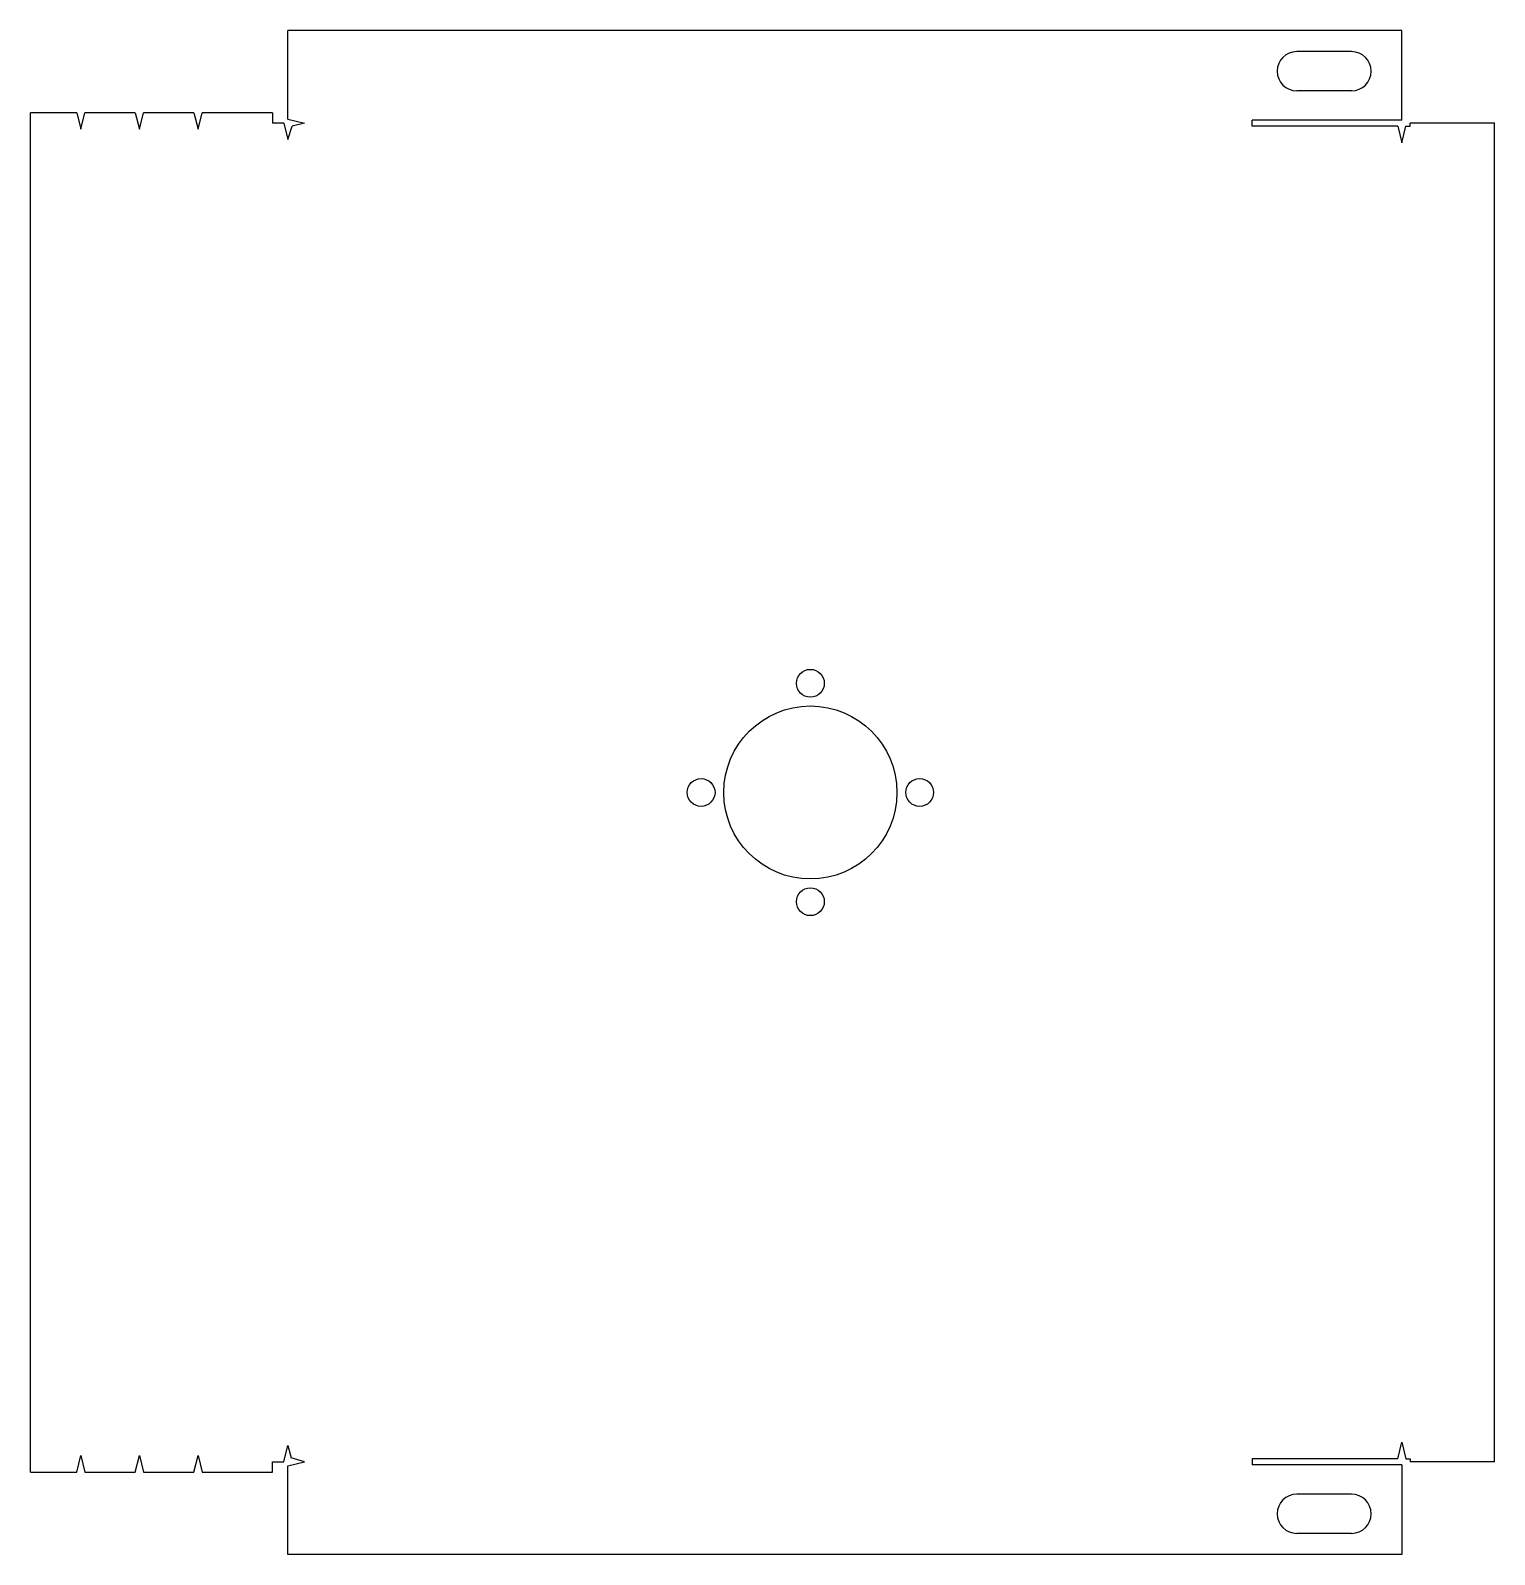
# Model space of a CAD drawing. Extents: x 1378 to 2088, y 16 to 756.
import ezdxf

# ---------------------------------------------------------------- set-up
doc = ezdxf.new("R2010")
doc.units = 0
doc.layers.get('0').update_dxf_attribs({"linetype": 'CONTINUOUS'})

msp = doc.modelspace()

# ---------------------------------------------------------------- linework, layer by layer
for p, q in [((1502.61, 712.75), (1502.61, 755.75)), ((2043.29, 755.75), (1502.61, 755.75)), ((2043.29, 712.25), (2043.29, 755.75)), ((2018.9, 745.48), (1992.29, 745.48)), ((2018.9, 726.48), (1992.29, 726.48)), ((1377.63, 55.75), (1377.63, 715.75)), ((1400.07, 715.75), (1377.63, 715.75)), ((1400.07, 715.75), (1402.07, 707.75)), ((1402.07, 707.75), (1404.07, 715.75)), ((1428.52, 715.75), (1404.07, 715.75)), ((1428.52, 715.75), (1430.52, 707.75)), ((1430.52, 707.75), (1432.52, 715.75)), ((1456.98, 715.75), (1432.52, 715.75)), ((1456.98, 715.75), (1458.98, 707.75)), ((1458.98, 707.75), (1460.98, 715.75)), ((1495.16, 715.75), (1460.98, 715.75)), ((1495.16, 715.75), (1495.16, 710.75)), ((1500.61, 710.75), (1495.16, 710.75)), ((1500.61, 710.75), (1502.61, 702.75)), ((1502.61, 712.75), (1510.61, 710.75)), ((1510.61, 710.75), (1504.61, 709.25)), ((2043.29, 712.25), (1970.57, 712.25)), ((1970.57, 709.25), (1970.57, 712.25)), ((2088.29, 710.75), (2047.29, 710.75)), ((2047.29, 709.25), (2047.29, 710.75)), ((2088.29, 60.75), (2088.29, 710.75)), ((1502.61, 702.75), (1504.61, 709.25)), ((2041.29, 709.25), (1970.57, 709.25)), ((2041.29, 709.25), (2043.29, 701.25)), ((2043.29, 701.25), (2045.29, 709.25)), ((2045.29, 709.25), (2047.29, 709.25)), ((1500.61, 60.75), (1502.61, 68.75)), ((1502.61, 68.75), (1504.11, 62.75)), ((2041.29, 62.25), (2043.29, 70.25)), ((2043.29, 70.25), (2045.29, 62.25)), ((1400.07, 55.75), (1402.07, 63.75)), ((1402.07, 63.75), (1404.07, 55.75)), ((1428.52, 55.75), (1430.52, 63.75)), ((1430.52, 63.75), (1432.52, 55.75)), ((1456.98, 55.75), (1458.98, 63.75)), ((1458.98, 63.75), (1460.98, 55.75)), ((1495.16, 60.75), (1500.61, 60.75)), ((1495.16, 55.75), (1495.16, 60.75)), ((1502.61, 58.75), (1510.61, 60.75)), ((1510.61, 60.75), (1504.11, 62.75)), ((2041.29, 62.25), (1970.57, 62.25)), ((1970.57, 62.25), (1970.57, 59.25)), ((2043.29, 59.25), (1970.57, 59.25)), ((2043.29, 59.25), (2043.29, 15.75)), ((2045.29, 62.25), (2047.29, 62.25)), ((2047.29, 62.25), (2047.29, 60.75)), ((2088.29, 60.75), (2047.29, 60.75)), ((1377.63, 55.75), (1400.07, 55.75)), ((1404.07, 55.75), (1428.52, 55.75)), ((1432.52, 55.75), (1456.98, 55.75)), ((1460.98, 55.75), (1495.16, 55.75)), ((1502.61, 15.75), (1502.61, 58.75)), ((2018.9, 45.02), (1992.29, 45.02)), ((2018.9, 26.02), (1992.29, 26.02)), ((2043.29, 15.75), (1502.61, 15.75))]:
    msp.add_line(p, q)
for centre, radius in [((1756.2, 438.78), 6.75), ((1756.2, 385.75), 42), ((1703.16, 385.75), 6.75), ((1809.23, 385.75), 6.75), ((1756.2, 332.71), 6.75)]:
    msp.add_circle(centre, radius)
for centre, start, end in [((1992.29, 735.98), 90, 270), ((2018.9, 735.98), 270, 90), ((1992.29, 35.52), 90, 270), ((2018.9, 35.52), 270, 90)]:
    msp.add_arc(centre, 9.5, start, end)

doc.saveas('drawing.dxf')
